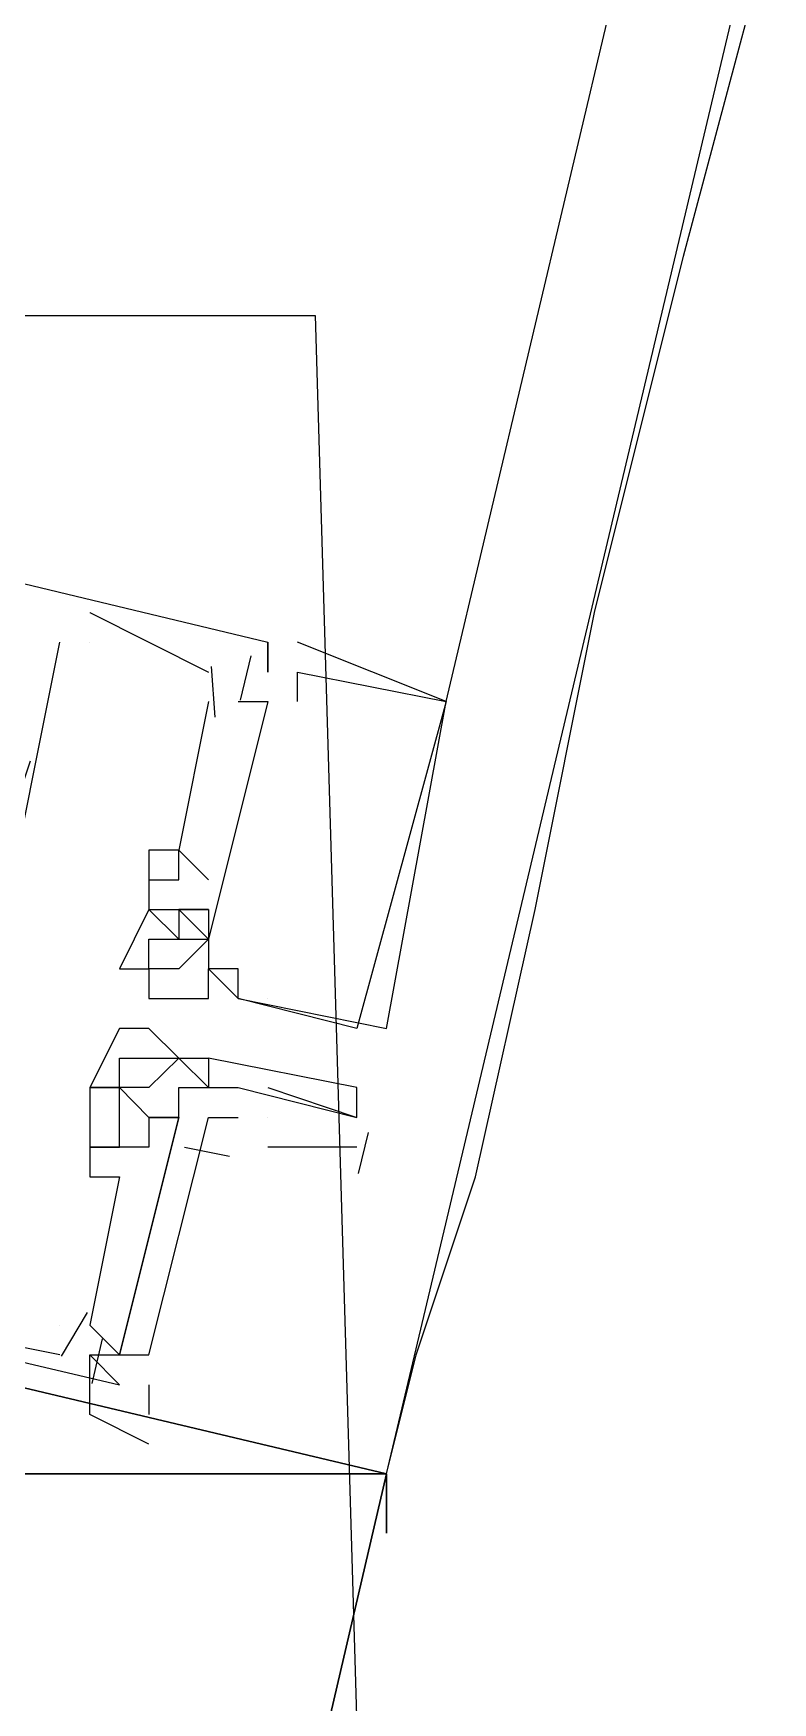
# Model space of a CAD drawing. Header units: feet. Extents: x -84 to 198, y -22 to 181.
# Drawn here: x 119.681 to 120.013, y 40.782 to 41.531 of the extents above; entities that cross this region are included whole.
import ezdxf

# ---------------------------------------------------------------- set-up
doc = ezdxf.new("R2010")
doc.units = ezdxf.units.FT
for name, color, linetype in [('A-AREA-UNIDAD', 30, 'CONTINUOUS'), ('A-LINEA', 7, 'CONTINUOUS'), ('A-MURO-CONCRETO', 8, 'CONTINUOUS')]:
    doc.layers.add(name, color=color, linetype=linetype)

msp = doc.modelspace()

# ---------------------------------------------------------------- linework, layer by layer
at = {"layer": 'A-AREA-UNIDAD'}
msp.add_lwpolyline([(73.792, 68.16), (85.6, 65.3689), (85.6, 64.32), (84.608, 60.16), (88.448, 59.2889), (88.48, 59.04), (98.72, 56.64), (98.752, 55.36), (96.16, 44.1956), (102.08, 42.8089), (103.008, 42.8089), (105.232, 42.2756), (105.712, 44.2844), (106, 44.32), (106.352, 45.4044), (106.32, 44.32), (118.96, 41.4044), (119.808, 41.4044), (119.84, 40.32), (119.392, 38.56), (124.512, 37.3156)], dxfattribs=at)
at = {"layer": 'A-LINEA'}
for p, q in [((119.84, 40.8844), (122.8667, 53.6444)), ((119.8667, 41.2311), (121.64, 48.7111)), ((119.8667, 41.2311), (121.64, 48.7111)), ((119.7067, 41.2711), (119.76, 41.2444)), ((119.7067, 41.2711), (119.7067, 41.2711)), ((119.7067, 41.2711), (119.76, 41.2444)), ((119.7067, 41.2711), (119.7067, 41.2711)), ((119.7067, 41.2711), (119.76, 41.2444)), ((119.7067, 41.2711), (119.7067, 41.2711)), ((119.7067, 41.2711), (119.76, 41.2444)), ((119.7067, 41.2711), (119.7067, 41.2711)), ((119.7067, 41.2711), (119.76, 41.2444)), ((119.7067, 41.2711), (119.7067, 41.2711)), ((119.7067, 41.2711), (119.76, 41.2444)), ((119.7067, 41.2711), (119.7067, 41.2711)), ((119.6933, 41.2578), (119.6933, 41.2578)), ((119.6933, 41.2578), (119.6933, 41.2578)), ((119.6933, 41.2578), (119.6933, 41.2578)), ((119.6933, 41.2578), (119.6933, 41.2578)), ((119.6933, 41.2578), (119.6933, 41.2578)), ((119.6933, 41.2578), (119.6933, 41.2578)), ((119.7067, 41.2578), (119.7067, 41.2578)), ((119.7067, 41.2578), (119.7067, 41.2578)), ((119.7067, 41.2578), (119.7067, 41.2578)), ((119.7067, 41.2578), (119.7067, 41.2578)), ((119.7067, 41.2578), (119.7067, 41.2578)), ((119.7067, 41.2578), (119.7067, 41.2578)), ((119.7867, 41.2578), (119.7867, 41.2578)), ((119.7867, 41.2578), (119.7867, 41.2578)), ((119.7867, 41.2578), (119.7867, 41.2444)), ((119.7867, 41.2578), (119.7867, 41.2578)), ((119.7867, 41.2578), (119.7867, 41.2578)), ((119.7867, 41.2578), (119.7867, 41.2578)), ((119.7867, 41.2578), (119.7867, 41.2444)), ((119.7867, 41.2578), (119.7867, 41.2578)), ((119.7867, 41.2578), (119.7867, 41.2578)), ((119.7867, 41.2578), (119.7867, 41.2578)), ((119.7867, 41.2578), (119.7867, 41.2444)), ((119.7867, 41.2578), (119.7867, 41.2578)), ((119.7867, 41.2578), (119.7867, 41.2578)), ((119.7867, 41.2578), (119.7867, 41.2578)), ((119.7867, 41.2578), (119.7867, 41.2444)), ((119.7867, 41.2578), (119.7867, 41.2578)), ((119.7867, 41.2578), (119.7867, 41.2578)), ((119.7867, 41.2578), (119.7867, 41.2578)), ((119.7867, 41.2578), (119.7867, 41.2444)), ((119.7867, 41.2578), (119.7867, 41.2578)), ((119.7867, 41.2578), (119.7867, 41.2578)), ((119.7867, 41.2578), (119.7867, 41.2578)), ((119.7867, 41.2578), (119.7867, 41.2444)), ((119.7867, 41.2578), (119.7867, 41.2578)), ((119.8, 41.2578), (119.8, 41.2578)), ((119.8, 41.2578), (119.8, 41.2578)), ((119.8, 41.2578), (119.8, 41.2578)), ((119.8, 41.2578), (119.8, 41.2578)), ((119.8, 41.2578), (119.8, 41.2578)), ((119.8, 41.2578), (119.8, 41.2578)), ((119.7613, 41.2469), (119.7629, 41.2242)), ((119.7613, 41.2469), (119.7629, 41.2242)), ((119.7613, 41.2469), (119.7629, 41.2242)), ((119.7613, 41.2469), (119.7629, 41.2242)), ((119.7613, 41.2469), (119.7629, 41.2242)), ((119.7613, 41.2469), (119.7629, 41.2242)), ((119.779, 41.2517), (119.7743, 41.2317)), ((119.779, 41.2517), (119.7743, 41.2317)), ((119.779, 41.2517), (119.7743, 41.2317)), ((119.779, 41.2517), (119.7743, 41.2317)), ((119.779, 41.2517), (119.7743, 41.2317)), ((119.779, 41.2517), (119.7743, 41.2317)), ((119.76, 41.2444), (119.76, 41.2444)), ((119.76, 41.2444), (119.76, 41.2444)), ((119.76, 41.2444), (119.76, 41.2444)), ((119.76, 41.2444), (119.76, 41.2444)), ((119.76, 41.2444), (119.76, 41.2444)), ((119.76, 41.2444), (119.76, 41.2444)), ((119.7867, 41.2444), (119.7867, 41.2444)), ((119.7867, 41.2444), (119.7867, 41.2444)), ((119.7867, 41.2444), (119.7867, 41.2444)), ((119.7867, 41.2444), (119.7867, 41.2444)), ((119.7867, 41.2444), (119.7867, 41.2444)), ((119.7867, 41.2444), (119.7867, 41.2444)), ((119.7867, 41.2444), (119.7867, 41.2444)), ((119.7867, 41.2444), (119.7867, 41.2444)), ((119.7867, 41.2444), (119.7867, 41.2444)), ((119.7867, 41.2444), (119.7867, 41.2444)), ((119.7867, 41.2444), (119.7867, 41.2444)), ((119.7867, 41.2444), (119.7867, 41.2444)), ((119.7867, 41.2444), (119.7867, 41.2444)), ((119.7867, 41.2444), (119.7867, 41.2444)), ((119.7867, 41.2444), (119.7867, 41.2444)), ((119.7867, 41.2444), (119.7867, 41.2444)), ((119.7867, 41.2444), (119.7867, 41.2444)), ((119.7867, 41.2444), (119.7867, 41.2444)), ((119.7867, 41.2444), (119.7867, 41.2444)), ((119.7867, 41.2444), (119.7867, 41.2444)), ((119.7867, 41.2444), (119.7867, 41.2444)), ((119.7867, 41.2444), (119.7867, 41.2444)), ((119.7867, 41.2444), (119.7867, 41.2444)), ((119.7867, 41.2444), (119.7867, 41.2444)), ((119.8, 41.2444), (119.8, 41.2444)), ((119.8, 41.2444), (119.8, 41.2444)), ((119.8, 41.2444), (119.8, 41.2444)), ((119.8, 41.2444), (119.8, 41.2444)), ((119.8, 41.2444), (119.8, 41.2444)), ((119.8, 41.2444), (119.8, 41.2444)), ((119.76, 41.2311), (119.76, 41.2311)), ((119.76, 41.2311), (119.76, 41.2311)), ((119.76, 41.2311), (119.76, 41.2311)), ((119.76, 41.2311), (119.76, 41.2311)), ((119.76, 41.2311), (119.76, 41.2311)), ((119.76, 41.2311), (119.76, 41.2311)), ((119.7733, 41.2311), (119.7733, 41.2311)), ((119.7733, 41.2311), (119.7733, 41.2311)), ((119.7733, 41.2311), (119.7733, 41.2311)), ((119.7733, 41.2311), (119.7733, 41.2311)), ((119.7733, 41.2311), (119.7733, 41.2311)), ((119.7733, 41.2311), (119.7733, 41.2311)), ((119.7867, 41.2311), (119.7867, 41.2311)), ((119.7867, 41.2311), (119.7867, 41.2311)), ((119.7867, 41.2311), (119.7867, 41.2311)), ((119.7867, 41.2311), (119.7867, 41.2311)), ((119.7867, 41.2311), (119.7867, 41.2311)), ((119.7867, 41.2311), (119.7867, 41.2311)), ((119.7867, 41.2311), (119.7867, 41.2311)), ((119.7867, 41.2311), (119.7867, 41.2311)), ((119.7867, 41.2311), (119.7867, 41.2311)), ((119.7867, 41.2311), (119.7867, 41.2311)), ((119.7867, 41.2311), (119.7867, 41.2311)), ((119.7867, 41.2311), (119.7867, 41.2311)), ((119.7867, 41.2311), (119.7867, 41.2311)), ((119.7867, 41.2311), (119.7867, 41.2311)), ((119.7867, 41.2311), (119.7867, 41.2311)), ((119.7867, 41.2311), (119.7867, 41.2311)), ((119.7867, 41.2311), (119.7867, 41.2311)), ((119.7867, 41.2311), (119.7867, 41.2311)), ((119.8, 41.2311), (119.8, 41.2311)), ((119.8, 41.2311), (119.8, 41.2311)), ((119.8, 41.2311), (119.8, 41.2311)), ((119.8, 41.2311), (119.8, 41.2311)), ((119.8, 41.2311), (119.8, 41.2311)), ((119.8, 41.2311), (119.8, 41.2311)), ((119.8667, 41.2311), (119.8667, 41.2311)), ((119.8667, 41.2311), (119.8667, 41.2311)), ((119.8667, 41.2311), (119.8667, 41.2311)), ((119.8667, 41.2311), (119.8667, 41.2311)), ((119.8667, 41.2311), (119.8667, 41.2311)), ((119.8667, 41.2311), (119.8667, 41.2311)), ((119.8667, 41.2311), (119.8667, 41.2311)), ((119.8667, 41.2311), (119.8667, 41.2311)), ((119.8667, 41.2311), (119.8667, 41.2311)), ((119.8667, 41.2311), (119.8667, 41.2311)), ((119.8667, 41.2311), (119.8667, 41.2311)), ((119.8667, 41.2311), (119.8667, 41.2311)), ((119.7333, 41.1644), (119.7333, 41.1644)), ((119.7333, 41.1644), (119.7333, 41.1644)), ((119.7333, 41.1644), (119.7333, 41.1644)), ((119.7333, 41.1644), (119.7333, 41.1644)), ((119.7333, 41.1644), (119.7333, 41.1644)), ((119.7333, 41.1644), (119.7333, 41.1644)), ((119.7467, 41.1644), (119.76, 41.1511)), ((119.7467, 41.1644), (119.7467, 41.1644)), ((119.7467, 41.1644), (119.7467, 41.1644)), ((119.7467, 41.1644), (119.76, 41.1511)), ((119.7467, 41.1644), (119.7467, 41.1644)), ((119.7467, 41.1644), (119.7467, 41.1644)), ((119.7467, 41.1644), (119.76, 41.1511)), ((119.7467, 41.1644), (119.7467, 41.1644)), ((119.7467, 41.1644), (119.7467, 41.1644)), ((119.7467, 41.1644), (119.76, 41.1511)), ((119.7467, 41.1644), (119.7467, 41.1644)), ((119.7467, 41.1644), (119.7467, 41.1644)), ((119.7467, 41.1644), (119.76, 41.1511)), ((119.7467, 41.1644), (119.7467, 41.1644)), ((119.7467, 41.1644), (119.7467, 41.1644)), ((119.7467, 41.1644), (119.76, 41.1511)), ((119.7467, 41.1644), (119.7467, 41.1644)), ((119.7467, 41.1644), (119.7467, 41.1644)), ((119.7333, 41.1511), (119.7333, 41.1511)), ((119.7333, 41.1511), (119.7333, 41.1511)), ((119.7333, 41.1511), (119.7333, 41.1511)), ((119.7333, 41.1511), (119.7333, 41.1511)), ((119.7333, 41.1511), (119.7333, 41.1511)), ((119.7333, 41.1511), (119.7333, 41.1511)), ((119.7467, 41.1511), (119.7467, 41.1511)), ((119.7467, 41.1511), (119.7467, 41.1511)), ((119.7467, 41.1511), (119.7467, 41.1511)), ((119.7467, 41.1511), (119.7467, 41.1511)), ((119.7467, 41.1511), (119.7467, 41.1511)), ((119.7467, 41.1511), (119.7467, 41.1511)), ((119.7467, 41.1511), (119.7467, 41.1511)), ((119.7467, 41.1511), (119.7467, 41.1511)), ((119.7467, 41.1511), (119.7467, 41.1511)), ((119.7467, 41.1511), (119.7467, 41.1511)), ((119.7467, 41.1511), (119.7467, 41.1511)), ((119.7467, 41.1511), (119.7467, 41.1511)), ((119.76, 41.1511), (119.76, 41.1511)), ((119.76, 41.1511), (119.76, 41.1511)), ((119.76, 41.1511), (119.76, 41.1511)), ((119.76, 41.1511), (119.76, 41.1511)), ((119.76, 41.1511), (119.76, 41.1511)), ((119.76, 41.1511), (119.76, 41.1511)), ((119.7333, 41.1378), (119.7333, 41.1378)), ((119.7333, 41.1378), (119.7333, 41.1378)), ((119.7333, 41.1378), (119.7333, 41.1378)), ((119.7333, 41.1378), (119.7333, 41.1378)), ((119.7333, 41.1378), (119.7333, 41.1378)), ((119.7333, 41.1378), (119.7333, 41.1378)), ((119.7333, 41.1378), (119.7333, 41.1378)), ((119.7333, 41.1378), (119.7333, 41.1378)), ((119.7333, 41.1378), (119.7333, 41.1378)), ((119.7333, 41.1378), (119.7333, 41.1378)), ((119.7333, 41.1378), (119.7333, 41.1378)), ((119.7333, 41.1378), (119.7333, 41.1378)), ((119.7333, 41.1378), (119.7333, 41.1378)), ((119.7333, 41.1378), (119.7333, 41.1378)), ((119.7333, 41.1378), (119.7333, 41.1378)), ((119.7333, 41.1378), (119.7333, 41.1378)), ((119.7333, 41.1378), (119.7333, 41.1378)), ((119.7333, 41.1378), (119.7333, 41.1378)), ((119.7333, 41.1378), (119.7333, 41.1378)), ((119.7333, 41.1378), (119.7333, 41.1378)), ((119.7333, 41.1378), (119.7333, 41.1378)), ((119.7333, 41.1378), (119.7333, 41.1378)), ((119.7333, 41.1378), (119.7333, 41.1378)), ((119.7333, 41.1378), (119.7333, 41.1378)), ((119.7467, 41.1378), (119.7467, 41.1378)), ((119.7467, 41.1378), (119.7467, 41.1378)), ((119.7467, 41.1378), (119.7467, 41.1378)), ((119.7467, 41.1378), (119.7467, 41.1378)), ((119.7467, 41.1378), (119.7467, 41.1378)), ((119.7467, 41.1378), (119.7467, 41.1378)), ((119.7467, 41.1378), (119.7467, 41.1378)), ((119.7467, 41.1378), (119.7467, 41.1378)), ((119.7467, 41.1378), (119.7467, 41.1378)), ((119.7467, 41.1378), (119.7467, 41.1378)), ((119.7467, 41.1378), (119.7467, 41.1378)), ((119.7467, 41.1378), (119.7467, 41.1378)), ((119.7467, 41.1378), (119.7467, 41.1378)), ((119.7467, 41.1378), (119.7467, 41.1378)), ((119.7467, 41.1378), (119.7467, 41.1378)), ((119.7467, 41.1378), (119.7467, 41.1378)), ((119.7467, 41.1378), (119.7467, 41.1378)), ((119.7467, 41.1378), (119.7467, 41.1378)), ((119.7467, 41.1378), (119.7467, 41.1378)), ((119.7467, 41.1378), (119.7467, 41.1378)), ((119.7467, 41.1378), (119.7467, 41.1378)), ((119.7467, 41.1378), (119.7467, 41.1378)), ((119.7467, 41.1378), (119.7467, 41.1378)), ((119.7467, 41.1378), (119.7467, 41.1378)), ((119.76, 41.1378), (119.76, 41.1378)), ((119.76, 41.1378), (119.76, 41.1378)), ((119.76, 41.1378), (119.76, 41.1378)), ((119.76, 41.1378), (119.76, 41.1378)), ((119.76, 41.1378), (119.76, 41.1378)), ((119.76, 41.1378), (119.76, 41.1378)), ((119.76, 41.1378), (119.76, 41.1378)), ((119.76, 41.1378), (119.76, 41.1378)), ((119.76, 41.1378), (119.76, 41.1378)), ((119.76, 41.1378), (119.76, 41.1378)), ((119.76, 41.1378), (119.76, 41.1378)), ((119.76, 41.1378), (119.76, 41.1378)), ((119.76, 41.1378), (119.76, 41.1378)), ((119.76, 41.1378), (119.76, 41.1378)), ((119.76, 41.1378), (119.76, 41.1378)), ((119.76, 41.1378), (119.76, 41.1378)), ((119.76, 41.1378), (119.76, 41.1378)), ((119.76, 41.1378), (119.76, 41.1378)), ((119.7333, 41.1244), (119.7333, 41.1244)), ((119.7333, 41.1244), (119.7333, 41.1244)), ((119.7333, 41.1244), (119.7333, 41.1244)), ((119.7333, 41.1244), (119.7333, 41.1244)), ((119.7333, 41.1244), (119.7333, 41.1244)), ((119.7333, 41.1244), (119.7333, 41.1244)), ((119.7467, 41.1244), (119.7467, 41.1244)), ((119.7467, 41.1244), (119.7467, 41.1244)), ((119.7467, 41.1244), (119.7467, 41.1244)), ((119.7467, 41.1244), (119.7467, 41.1244)), ((119.7467, 41.1244), (119.7467, 41.1244)), ((119.7467, 41.1244), (119.7467, 41.1244)), ((119.76, 41.1244), (119.76, 41.1244)), ((119.76, 41.1244), (119.76, 41.1244)), ((119.76, 41.1244), (119.76, 41.1244)), ((119.76, 41.1244), (119.76, 41.1244)), ((119.76, 41.1244), (119.76, 41.1244)), ((119.76, 41.1244), (119.76, 41.1244)), ((119.76, 41.1244), (119.76, 41.1244)), ((119.76, 41.1244), (119.76, 41.1244)), ((119.76, 41.1244), (119.76, 41.1244)), ((119.76, 41.1244), (119.76, 41.1244)), ((119.76, 41.1244), (119.76, 41.1244)), ((119.76, 41.1244), (119.76, 41.1244)), ((119.76, 41.1244), (119.76, 41.1244)), ((119.76, 41.1244), (119.76, 41.1244)), ((119.76, 41.1244), (119.76, 41.1244)), ((119.76, 41.1244), (119.76, 41.1244)), ((119.76, 41.1244), (119.76, 41.1244)), ((119.76, 41.1244), (119.76, 41.1244)), ((119.72, 41.1111), (119.72, 41.1111)), ((119.72, 41.1111), (119.72, 41.1111)), ((119.72, 41.1111), (119.72, 41.1111)), ((119.72, 41.1111), (119.72, 41.1111)), ((119.72, 41.1111), (119.72, 41.1111)), ((119.72, 41.1111), (119.72, 41.1111)), ((119.7333, 41.1111), (119.7333, 41.1111)), ((119.7333, 41.1111), (119.7333, 41.1111)), ((119.7333, 41.1111), (119.7333, 41.1111)), ((119.7333, 41.1111), (119.7333, 41.1111)), ((119.7333, 41.1111), (119.7333, 41.1111)), ((119.7333, 41.1111), (119.7333, 41.1111)), ((119.7333, 41.1111), (119.7333, 41.1111)), ((119.7333, 41.1111), (119.7333, 41.1111)), ((119.7333, 41.1111), (119.7333, 41.1111)), ((119.7333, 41.1111), (119.7333, 41.1111)), ((119.7333, 41.1111), (119.7333, 41.1111)), ((119.7333, 41.1111), (119.7333, 41.1111)), ((119.7467, 41.1111), (119.7467, 41.1111)), ((119.7467, 41.1111), (119.7467, 41.1111)), ((119.7467, 41.1111), (119.7467, 41.1111)), ((119.7467, 41.1111), (119.7467, 41.1111)), ((119.7467, 41.1111), (119.7467, 41.1111)), ((119.7467, 41.1111), (119.7467, 41.1111)), ((119.76, 41.1111), (119.76, 41.1111)), ((119.76, 41.1111), (119.76, 41.1111)), ((119.76, 41.1111), (119.76, 41.1111)), ((119.76, 41.1111), (119.76, 41.1111)), ((119.76, 41.1111), (119.76, 41.1111)), ((119.76, 41.1111), (119.76, 41.1111)), ((119.76, 41.1111), (119.76, 41.1111)), ((119.76, 41.1111), (119.76, 41.1111)), ((119.76, 41.1111), (119.76, 41.1111)), ((119.76, 41.1111), (119.76, 41.1111)), ((119.76, 41.1111), (119.76, 41.1111)), ((119.76, 41.1111), (119.76, 41.1111)), ((119.7733, 41.1111), (119.7733, 41.1111)), ((119.7733, 41.1111), (119.7733, 41.1111)), ((119.7733, 41.1111), (119.7733, 41.1111)), ((119.7733, 41.1111), (119.7733, 41.1111)), ((119.7733, 41.1111), (119.7733, 41.1111)), ((119.7733, 41.1111), (119.7733, 41.1111)), ((119.7333, 41.0978), (119.7333, 41.0978)), ((119.7333, 41.0978), (119.7333, 41.0978)), ((119.7333, 41.0978), (119.7333, 41.0978)), ((119.7333, 41.0978), (119.7333, 41.0978)), ((119.7333, 41.0978), (119.7333, 41.0978)), ((119.7333, 41.0978), (119.7333, 41.0978)), ((119.76, 41.0978), (119.76, 41.0978)), ((119.76, 41.0978), (119.76, 41.0978)), ((119.76, 41.0978), (119.76, 41.0978)), ((119.76, 41.0978), (119.76, 41.0978)), ((119.76, 41.0978), (119.76, 41.0978)), ((119.76, 41.0978), (119.76, 41.0978)), ((119.7733, 41.0978), (119.7733, 41.0978)), ((119.7733, 41.0978), (119.7733, 41.0978)), ((119.7733, 41.0978), (119.7733, 41.0978)), ((119.7733, 41.0978), (119.7733, 41.0978)), ((119.7733, 41.0978), (119.7733, 41.0978)), ((119.7733, 41.0978), (119.7733, 41.0978)), ((119.7733, 41.0978), (119.7733, 41.0978)), ((119.7733, 41.0978), (119.7733, 41.0978)), ((119.7733, 41.0978), (119.7733, 41.0978)), ((119.7733, 41.0978), (119.7733, 41.0978)), ((119.7733, 41.0978), (119.7733, 41.0978)), ((119.7733, 41.0978), (119.7733, 41.0978)), ((119.7867, 41.0978), (119.7867, 41.0978)), ((119.7867, 41.0978), (119.7867, 41.0978)), ((119.7867, 41.0978), (119.7867, 41.0978)), ((119.7867, 41.0978), (119.7867, 41.0978)), ((119.7867, 41.0978), (119.7867, 41.0978)), ((119.7867, 41.0978), (119.7867, 41.0978)), ((119.72, 41.0844), (119.72, 41.0844)), ((119.72, 41.0844), (119.72, 41.0844)), ((119.7333, 41.0844), (119.7333, 41.0844)), ((119.7333, 41.0844), (119.7333, 41.0844)), ((119.8267, 41.0844), (119.8267, 41.0844)), ((119.8267, 41.0844), (119.8267, 41.0844)), ((119.8267, 41.0844), (119.8267, 41.0844)), ((119.8267, 41.0844), (119.8267, 41.0844)), ((119.8267, 41.0844), (119.8267, 41.0844)), ((119.8267, 41.0844), (119.8267, 41.0844)), ((119.84, 41.0844), (119.84, 41.0844)), ((119.84, 41.0844), (119.84, 41.0844)), ((119.84, 41.0844), (119.84, 41.0844)), ((119.84, 41.0844), (119.84, 41.0844)), ((119.84, 41.0844), (119.84, 41.0844)), ((119.84, 41.0844), (119.84, 41.0844)), ((119.72, 41.0711), (119.72, 41.0711)), ((119.72, 41.0711), (119.72, 41.0711)), ((119.7467, 41.0711), (119.7467, 41.0711)), ((119.7467, 41.0711), (119.7467, 41.0711)), ((119.7467, 41.0711), (119.7467, 41.0711)), ((119.7467, 41.0711), (119.7467, 41.0711)), ((119.7467, 41.0711), (119.7467, 41.0711)), ((119.7467, 41.0711), (119.7467, 41.0711)), ((119.76, 41.0711), (119.76, 41.0711)), ((119.76, 41.0711), (119.76, 41.0711)), ((119.76, 41.0711), (119.76, 41.0711)), ((119.76, 41.0711), (119.76, 41.0711)), ((119.7067, 41.0578), (119.7067, 41.0578)), ((119.7067, 41.0578), (119.7067, 41.0578)), ((119.7067, 41.0578), (119.7067, 41.0578)), ((119.7067, 41.0578), (119.7067, 41.0578)), ((119.7067, 41.0578), (119.7067, 41.0578)), ((119.7067, 41.0578), (119.7067, 41.0578)), ((119.7067, 41.0578), (119.7067, 41.0578)), ((119.7067, 41.0578), (119.7067, 41.0578)), ((119.72, 41.0578), (119.72, 41.0578)), ((119.72, 41.0578), (119.72, 41.0578)), ((119.72, 41.0578), (119.72, 41.0578)), ((119.72, 41.0578), (119.72, 41.0578)), ((119.72, 41.0578), (119.72, 41.0578)), ((119.72, 41.0578), (119.72, 41.0578)), ((119.72, 41.0578), (119.72, 41.0578)), ((119.72, 41.0578), (119.72, 41.0578)), ((119.72, 41.0578), (119.72, 41.0578)), ((119.72, 41.0578), (119.72, 41.0578)), ((119.7333, 41.0578), (119.7333, 41.0578)), ((119.7333, 41.0578), (119.7333, 41.0578)), ((119.7333, 41.0578), (119.7333, 41.0578)), ((119.7333, 41.0578), (119.7333, 41.0578)), ((119.7467, 41.0578), (119.7467, 41.0578)), ((119.7467, 41.0578), (119.7467, 41.0578)), ((119.7467, 41.0578), (119.7467, 41.0578)), ((119.7467, 41.0578), (119.7467, 41.0578)), ((119.76, 41.0578), (119.76, 41.0578)), ((119.76, 41.0578), (119.76, 41.0578)), ((119.7733, 41.0578), (119.7733, 41.0578)), ((119.7733, 41.0578), (119.7733, 41.0578)), ((119.7867, 41.0578), (119.8267, 41.0444)), ((119.7867, 41.0578), (119.8267, 41.0444)), ((119.8267, 41.0578), (119.8267, 41.0578)), ((119.8267, 41.0578), (119.8267, 41.0578)), ((119.72, 41.0444), (119.72, 41.0444)), ((119.72, 41.0444), (119.72, 41.0444)), ((119.72, 41.0444), (119.72, 41.0444)), ((119.72, 41.0444), (119.72, 41.0444)), ((119.72, 41.0444), (119.72, 41.0444)), ((119.72, 41.0444), (119.72, 41.0444)), ((119.7333, 41.0444), (119.7333, 41.0444)), ((119.7333, 41.0444), (119.7333, 41.0444)), ((119.7333, 41.0444), (119.7333, 41.0444)), ((119.7333, 41.0444), (119.7333, 41.0444)), ((119.7333, 41.0444), (119.7333, 41.0444)), ((119.7333, 41.0444), (119.7333, 41.0444)), ((119.7333, 41.0444), (119.7333, 41.0444)), ((119.7333, 41.0444), (119.7333, 41.0444)), ((119.7467, 41.0444), (119.7467, 41.0444)), ((119.7467, 41.0444), (119.7467, 41.0444)), ((119.7467, 41.0444), (119.7467, 41.0444)), ((119.7467, 41.0444), (119.7467, 41.0444)), ((119.7467, 41.0444), (119.7467, 41.0444)), ((119.7467, 41.0444), (119.7467, 41.0444)), ((119.7467, 41.0444), (119.7467, 41.0444)), ((119.7467, 41.0444), (119.7467, 41.0444)), ((119.7867, 41.0444), (119.7867, 41.0444)), ((119.7867, 41.0444), (119.7867, 41.0444)), ((119.8267, 41.0444), (119.8267, 41.0444)), ((119.8267, 41.0444), (119.8267, 41.0444)), ((119.8317, 41.0377), (119.8273, 41.0193)), ((119.8317, 41.0377), (119.8273, 41.0193)), ((119.7067, 41.0311), (119.7067, 41.0311)), ((119.7067, 41.0311), (119.7067, 41.0311)), ((119.7067, 41.0311), (119.7067, 41.0311)), ((119.7067, 41.0311), (119.7067, 41.0311)), ((119.7067, 41.0311), (119.7067, 41.0311)), ((119.7067, 41.0311), (119.7067, 41.0311)), ((119.7067, 41.0311), (119.7067, 41.0311)), ((119.7067, 41.0311), (119.7067, 41.0311)), ((119.7067, 41.0311), (119.7067, 41.0311)), ((119.7067, 41.0311), (119.7067, 41.0311)), ((119.7067, 41.0311), (119.7067, 41.0311)), ((119.7067, 41.0311), (119.7067, 41.0311)), ((119.72, 41.0311), (119.72, 41.0311)), ((119.72, 41.0311), (119.72, 41.0311)), ((119.72, 41.0311), (119.72, 41.0311)), ((119.72, 41.0311), (119.72, 41.0311)), ((119.72, 41.0311), (119.72, 41.0311)), ((119.72, 41.0311), (119.72, 41.0311)), ((119.72, 41.0311), (119.72, 41.0311)), ((119.72, 41.0311), (119.72, 41.0311)), ((119.72, 41.0311), (119.72, 41.0311)), ((119.72, 41.0311), (119.72, 41.0311)), ((119.72, 41.0311), (119.72, 41.0311)), ((119.72, 41.0311), (119.72, 41.0311)), ((119.72, 41.0311), (119.72, 41.0311)), ((119.72, 41.0311), (119.72, 41.0311)), ((119.72, 41.0311), (119.72, 41.0311)), ((119.72, 41.0311), (119.72, 41.0311)), ((119.72, 41.0311), (119.72, 41.0311)), ((119.72, 41.0311), (119.72, 41.0311)), ((119.7333, 41.0311), (119.7333, 41.0311)), ((119.7333, 41.0311), (119.7333, 41.0311)), ((119.7333, 41.0311), (119.7333, 41.0311)), ((119.7333, 41.0311), (119.7333, 41.0311)), ((119.7333, 41.0311), (119.7333, 41.0311)), ((119.7333, 41.0311), (119.7333, 41.0311)), ((119.7695, 41.0269), (119.7492, 41.0309)), ((119.7695, 41.0269), (119.7492, 41.0309)), ((119.7695, 41.0269), (119.7492, 41.0309)), ((119.7695, 41.0269), (119.7492, 41.0309)), ((119.7695, 41.0269), (119.7492, 41.0309)), ((119.7695, 41.0269), (119.7492, 41.0309)), ((119.8267, 41.0311), (119.7867, 41.0311)), ((119.8267, 41.0311), (119.7867, 41.0311)), ((119.7067, 41.0178), (119.7067, 41.0178)), ((119.7067, 41.0178), (119.7067, 41.0178)), ((119.7067, 41.0178), (119.7067, 41.0178)), ((119.7067, 41.0178), (119.7067, 41.0178)), ((119.7067, 41.0178), (119.7067, 41.0178)), ((119.7067, 41.0178), (119.7067, 41.0178)), ((119.72, 41.0178), (119.72, 41.0178)), ((119.72, 41.0178), (119.72, 41.0178)), ((119.72, 41.0178), (119.72, 41.0178)), ((119.72, 41.0178), (119.72, 41.0178)), ((119.72, 41.0178), (119.72, 41.0178)), ((119.72, 41.0178), (119.72, 41.0178)), ((119.7055, 40.9568), (119.6939, 40.9373)), ((119.7055, 40.9568), (119.6939, 40.9373)), ((119.7055, 40.9568), (119.6939, 40.9373)), ((119.7055, 40.9568), (119.6939, 40.9373)), ((119.7055, 40.9568), (119.6939, 40.9373)), ((119.7055, 40.9568), (119.6939, 40.9373)), ((119.6933, 40.9511), (119.6933, 40.9511)), ((119.6933, 40.9511), (119.6933, 40.9511)), ((119.6933, 40.9511), (119.6933, 40.9511)), ((119.6933, 40.9511), (119.6933, 40.9511)), ((119.6933, 40.9511), (119.6933, 40.9511)), ((119.6933, 40.9511), (119.6933, 40.9511)), ((119.7067, 40.9511), (119.7067, 40.9511)), ((119.7067, 40.9511), (119.7067, 40.9511)), ((119.7067, 40.9511), (119.7067, 40.9511)), ((119.7067, 40.9511), (119.7067, 40.9511)), ((119.7067, 40.9511), (119.7067, 40.9511)), ((119.7067, 40.9511), (119.7067, 40.9511)), ((119.7067, 40.9511), (119.7067, 40.9511)), ((119.7067, 40.9511), (119.7067, 40.9511)), ((119.7067, 40.9511), (119.7067, 40.9511)), ((119.7067, 40.9511), (119.7067, 40.9511)), ((119.7067, 40.9511), (119.7067, 40.9511)), ((119.7067, 40.9511), (119.7067, 40.9511)), ((119.7123, 40.9451), (119.7076, 40.925)), ((119.7123, 40.9451), (119.7076, 40.925)), ((119.7123, 40.9451), (119.7076, 40.925)), ((119.7123, 40.9451), (119.7076, 40.925)), ((119.7123, 40.9451), (119.7076, 40.925)), ((119.7123, 40.9451), (119.7076, 40.925)), ((119.6933, 40.9378), (119.6933, 40.9378)), ((119.6933, 40.9378), (119.6933, 40.9378)), ((119.6933, 40.9378), (119.6933, 40.9378)), ((119.6933, 40.9378), (119.6933, 40.9378)), ((119.6933, 40.9378), (119.6933, 40.9378)), ((119.6933, 40.9378), (119.6933, 40.9378)), ((119.72, 40.9244), (119.7067, 40.9378)), ((119.7067, 40.9378), (119.7067, 40.9378)), ((119.7067, 40.9378), (119.7067, 40.9378)), ((119.7067, 40.9378), (119.7067, 40.9378)), ((119.7067, 40.9378), (119.7067, 40.9378)), ((119.7067, 40.9378), (119.7067, 40.9378)), ((119.7067, 40.9378), (119.7067, 40.9378)), ((119.72, 40.9244), (119.7067, 40.9378)), ((119.7067, 40.9378), (119.7067, 40.9378)), ((119.7067, 40.9378), (119.7067, 40.9378)), ((119.7067, 40.9378), (119.7067, 40.9378)), ((119.7067, 40.9378), (119.7067, 40.9378)), ((119.7067, 40.9378), (119.7067, 40.9378)), ((119.7067, 40.9378), (119.7067, 40.9378)), ((119.72, 40.9378), (119.72, 40.9378)), ((119.72, 40.9378), (119.72, 40.9378)), ((119.72, 40.9378), (119.72, 40.9378)), ((119.72, 40.9378), (119.72, 40.9378)), ((119.72, 40.9378), (119.72, 40.9378)), ((119.72, 40.9378), (119.72, 40.9378)), ((119.7067, 40.9244), (119.7067, 40.9244)), ((119.7067, 40.9244), (119.7067, 40.9244)), ((119.7067, 40.9244), (119.7067, 40.9244)), ((119.7067, 40.9244), (119.7067, 40.9244)), ((119.7067, 40.9244), (119.7067, 40.9244)), ((119.7067, 40.9244), (119.7067, 40.9244)), ((119.7067, 40.9244), (119.7067, 40.9244)), ((119.7067, 40.9244), (119.7067, 40.9244)), ((119.7067, 40.9244), (119.7067, 40.9244)), ((119.7067, 40.9244), (119.7067, 40.9244)), ((119.7067, 40.9244), (119.7067, 40.9244)), ((119.7067, 40.9244), (119.7067, 40.9244)), ((119.72, 40.9244), (119.72, 40.9244)), ((119.72, 40.9244), (119.72, 40.9244)), ((119.72, 40.9244), (119.72, 40.9244)), ((119.72, 40.9244), (119.72, 40.9244)), ((119.72, 40.9244), (119.72, 40.9244)), ((119.72, 40.9244), (119.72, 40.9244)), ((119.7333, 40.9244), (119.7333, 40.9111)), ((119.7333, 40.9244), (119.7333, 40.9111))]:
    msp.add_line(p, q, dxfattribs=at)
for points in [[(115, 42.0311), (119.84, 40.8844), (119.16, 37.9644), (114.3067, 39.1111), (115, 42.0311)], [(114.3067, 39.1111), (119.16, 37.9644), (119.84, 40.8844), (115, 42.0311), (114.3067, 39.1111)], [(119.84, 40.8844), (119.84, 40.8578), (119.84, 40.8844), (119.8533, 40.9378), (119.88, 41.0178), (119.9067, 41.1378), (119.9333, 41.2711), (119.9733, 41.4311), (120.0267, 41.6311)], [(119.1067, 41.2578), (119.0933, 41.2578), (119.08, 41.2578), (119.12, 41.4178), (119.7867, 41.2578), (119.7867, 41.2444), (119.7867, 41.2578)], [(119.1067, 41.2578), (119.0933, 41.2578), (119.08, 41.2578), (119.12, 41.4178), (119.7867, 41.2578), (119.7867, 41.2444), (119.7867, 41.2578)], [(119.1067, 41.2578), (119.0933, 41.2578), (119.08, 41.2578), (119.12, 41.4178), (119.7867, 41.2578), (119.7867, 41.2444), (119.7867, 41.2578)], [(119.1067, 41.2578), (119.0933, 41.2578), (119.08, 41.2578), (119.12, 41.4178), (119.7867, 41.2578), (119.7867, 41.2444), (119.7867, 41.2578)], [(119.1067, 41.2578), (119.0933, 41.2578), (119.08, 41.2578), (119.12, 41.4178), (119.7867, 41.2578), (119.7867, 41.2444), (119.7867, 41.2578)], [(119.1067, 41.2578), (119.0933, 41.2578), (119.08, 41.2578), (119.12, 41.4178), (119.7867, 41.2578), (119.7867, 41.2444), (119.7867, 41.2578)], [(119.1067, 41.3111), (119.0933, 41.2311), (119.0667, 41.2311), (119.04, 41.0844), (119.72, 40.9244)], [(119.1067, 41.3111), (119.0933, 41.2311), (119.0667, 41.2311), (119.04, 41.0844), (119.72, 40.9244)], [(119.1067, 41.3111), (119.0933, 41.2311), (119.0667, 41.2311), (119.04, 41.0844), (119.72, 40.9244)], [(119.1067, 41.3111), (119.0933, 41.2311), (119.0667, 41.2311), (119.04, 41.0844), (119.72, 40.9244)], [(119.1067, 41.3111), (119.0933, 41.2311), (119.0667, 41.2311), (119.04, 41.0844), (119.72, 40.9244)], [(119.1067, 41.3111), (119.0933, 41.2311), (119.0667, 41.2311), (119.04, 41.0844), (119.72, 40.9244)], [(119.68, 41.2044), (119.6533, 41.1244), (119.6667, 41.1244), (119.6933, 41.2578)], [(119.68, 41.2044), (119.6533, 41.1244), (119.6667, 41.1244), (119.6933, 41.2578)], [(119.68, 41.2044), (119.6533, 41.1244), (119.6667, 41.1244), (119.6933, 41.2578)], [(119.68, 41.2044), (119.6533, 41.1244), (119.6667, 41.1244), (119.6933, 41.2578)], [(119.68, 41.2044), (119.6533, 41.1244), (119.6667, 41.1244), (119.6933, 41.2578)], [(119.68, 41.2044), (119.6533, 41.1244), (119.6667, 41.1244), (119.6933, 41.2578)], [(119.7467, 41.1378), (119.7467, 41.1378), (119.7467, 41.1244), (119.7333, 41.1378), (119.7333, 41.1378), (119.7333, 41.1378), (119.7333, 41.1378), (119.72, 41.1111), (119.7333, 41.1111), (119.7333, 41.0978), (119.76, 41.0978), (119.76, 41.1111), (119.7733, 41.0978), (119.84, 41.0844), (119.8667, 41.2311), (119.8667, 41.2311), (119.8, 41.2578)], [(119.7467, 41.1378), (119.7467, 41.1378), (119.7467, 41.1244), (119.7333, 41.1378), (119.7333, 41.1378), (119.7333, 41.1378), (119.7333, 41.1378), (119.72, 41.1111), (119.7333, 41.1111), (119.7333, 41.0978), (119.76, 41.0978), (119.76, 41.1111), (119.7733, 41.0978), (119.84, 41.0844), (119.8667, 41.2311), (119.8667, 41.2311), (119.8, 41.2578)], [(119.7467, 41.1378), (119.7467, 41.1378), (119.7467, 41.1244), (119.7333, 41.1378), (119.7333, 41.1378), (119.7333, 41.1378), (119.7333, 41.1378), (119.72, 41.1111), (119.7333, 41.1111), (119.7333, 41.0978), (119.76, 41.0978), (119.76, 41.1111), (119.7733, 41.0978), (119.84, 41.0844), (119.8667, 41.2311), (119.8667, 41.2311), (119.8, 41.2578)], [(119.7467, 41.1378), (119.7467, 41.1378), (119.7467, 41.1244), (119.7333, 41.1378), (119.7333, 41.1378), (119.7333, 41.1378), (119.7333, 41.1378), (119.72, 41.1111), (119.7333, 41.1111), (119.7333, 41.0978), (119.76, 41.0978), (119.76, 41.1111), (119.7733, 41.0978), (119.84, 41.0844), (119.8667, 41.2311), (119.8667, 41.2311), (119.8, 41.2578)], [(119.7467, 41.1378), (119.7467, 41.1378), (119.7467, 41.1244), (119.7333, 41.1378), (119.7333, 41.1378), (119.7333, 41.1378), (119.7333, 41.1378), (119.72, 41.1111), (119.7333, 41.1111), (119.7333, 41.0978), (119.76, 41.0978), (119.76, 41.1111), (119.7733, 41.0978), (119.84, 41.0844), (119.8667, 41.2311), (119.8667, 41.2311), (119.8, 41.2578)], [(119.7467, 41.1378), (119.7467, 41.1378), (119.7467, 41.1244), (119.7333, 41.1378), (119.7333, 41.1378), (119.7333, 41.1378), (119.7333, 41.1378), (119.72, 41.1111), (119.7333, 41.1111), (119.7333, 41.0978), (119.76, 41.0978), (119.76, 41.1111), (119.7733, 41.0978), (119.84, 41.0844), (119.8667, 41.2311), (119.8667, 41.2311), (119.8, 41.2578)], [(119.8, 41.2311), (119.8, 41.2444), (119.8667, 41.2311), (119.8667, 41.2311), (119.8267, 41.0844), (119.8267, 41.0844), (119.7733, 41.0978)], [(119.8, 41.2311), (119.8, 41.2444), (119.8667, 41.2311), (119.8667, 41.2311), (119.8267, 41.0844), (119.8267, 41.0844), (119.7733, 41.0978)], [(119.8, 41.2311), (119.8, 41.2444), (119.8667, 41.2311), (119.8667, 41.2311), (119.8267, 41.0844), (119.8267, 41.0844), (119.7733, 41.0978)], [(119.8, 41.2311), (119.8, 41.2444), (119.8667, 41.2311), (119.8667, 41.2311), (119.8267, 41.0844), (119.8267, 41.0844), (119.7733, 41.0978)], [(119.8, 41.2311), (119.8, 41.2444), (119.8667, 41.2311), (119.8667, 41.2311), (119.8267, 41.0844), (119.8267, 41.0844), (119.7733, 41.0978)], [(119.8, 41.2311), (119.8, 41.2444), (119.8667, 41.2311), (119.8667, 41.2311), (119.8267, 41.0844), (119.8267, 41.0844), (119.7733, 41.0978)], [(119.76, 41.2311), (119.7467, 41.1644), (119.7333, 41.1644), (119.7333, 41.1378), (119.7467, 41.1378)], [(119.76, 41.2311), (119.7467, 41.1644), (119.7333, 41.1644), (119.7333, 41.1378), (119.7467, 41.1378)], [(119.76, 41.2311), (119.7467, 41.1644), (119.7333, 41.1644), (119.7333, 41.1378), (119.7467, 41.1378)], [(119.76, 41.2311), (119.7467, 41.1644), (119.7333, 41.1644), (119.7333, 41.1378), (119.7467, 41.1378)], [(119.76, 41.2311), (119.7467, 41.1644), (119.7333, 41.1644), (119.7333, 41.1378), (119.7467, 41.1378)], [(119.76, 41.2311), (119.7467, 41.1644), (119.7333, 41.1644), (119.7333, 41.1378), (119.7467, 41.1378)], [(119.7733, 41.2311), (119.7867, 41.2311), (119.76, 41.1244), (119.7467, 41.1378), (119.76, 41.1378), (119.7467, 41.1378)], [(119.7733, 41.2311), (119.7867, 41.2311), (119.76, 41.1244), (119.7467, 41.1378), (119.76, 41.1378), (119.7467, 41.1378)], [(119.7733, 41.2311), (119.7867, 41.2311), (119.76, 41.1244), (119.7467, 41.1378), (119.76, 41.1378), (119.7467, 41.1378)], [(119.7733, 41.2311), (119.7867, 41.2311), (119.76, 41.1244), (119.7467, 41.1378), (119.76, 41.1378), (119.7467, 41.1378)], [(119.7733, 41.2311), (119.7867, 41.2311), (119.76, 41.1244), (119.7467, 41.1378), (119.76, 41.1378), (119.7467, 41.1378)], [(119.7733, 41.2311), (119.7867, 41.2311), (119.76, 41.1244), (119.7467, 41.1378), (119.76, 41.1378), (119.7467, 41.1378)], [(119.7333, 41.1511), (119.7467, 41.1511), (119.7467, 41.1644)], [(119.7333, 41.1511), (119.7467, 41.1511), (119.7467, 41.1644)], [(119.7333, 41.1511), (119.7467, 41.1511), (119.7467, 41.1644)], [(119.7333, 41.1511), (119.7467, 41.1511), (119.7467, 41.1644)], [(119.7333, 41.1511), (119.7467, 41.1511), (119.7467, 41.1644)], [(119.7333, 41.1511), (119.7467, 41.1511), (119.7467, 41.1644)], [(119.76, 41.1378), (119.76, 41.1244), (119.76, 41.1111), (119.76, 41.1111)], [(119.76, 41.1378), (119.76, 41.1244), (119.76, 41.1111), (119.76, 41.1111)], [(119.76, 41.1378), (119.76, 41.1244), (119.76, 41.1111), (119.76, 41.1111)], [(119.76, 41.1378), (119.76, 41.1244), (119.76, 41.1111), (119.76, 41.1111)], [(119.76, 41.1378), (119.76, 41.1244), (119.76, 41.1111), (119.76, 41.1111)], [(119.76, 41.1378), (119.76, 41.1244), (119.76, 41.1111), (119.76, 41.1111)], [(119.76, 41.1244), (119.7467, 41.1111), (119.7333, 41.1111), (119.7333, 41.1244), (119.76, 41.1244)], [(119.76, 41.1244), (119.7467, 41.1111), (119.7333, 41.1111), (119.7333, 41.1244), (119.76, 41.1244)], [(119.76, 41.1244), (119.7467, 41.1111), (119.7333, 41.1111), (119.7333, 41.1244), (119.76, 41.1244)], [(119.76, 41.1244), (119.7467, 41.1111), (119.7333, 41.1111), (119.7333, 41.1244), (119.76, 41.1244)], [(119.76, 41.1244), (119.7467, 41.1111), (119.7333, 41.1111), (119.7333, 41.1244), (119.76, 41.1244)], [(119.76, 41.1244), (119.7467, 41.1111), (119.7333, 41.1111), (119.7333, 41.1244), (119.76, 41.1244)], [(119.7733, 41.0978), (119.7733, 41.1111), (119.7733, 41.1111), (119.76, 41.1111)], [(119.7733, 41.0978), (119.7733, 41.1111), (119.7733, 41.1111), (119.76, 41.1111)], [(119.7733, 41.0978), (119.7733, 41.1111), (119.7733, 41.1111), (119.76, 41.1111)], [(119.7733, 41.0978), (119.7733, 41.1111), (119.7733, 41.1111), (119.76, 41.1111)], [(119.7733, 41.0978), (119.7733, 41.1111), (119.7733, 41.1111), (119.76, 41.1111)], [(119.7733, 41.0978), (119.7733, 41.1111), (119.7733, 41.1111), (119.76, 41.1111)], [(119.6933, 40.9378), (119.6267, 40.9511), (119.6533, 41.0978)], [(119.6933, 40.9378), (119.6267, 40.9511), (119.6533, 41.0978)], [(119.6933, 40.9378), (119.6267, 40.9511), (119.6533, 41.0978)], [(119.6933, 40.9378), (119.6267, 40.9511), (119.6533, 41.0978)], [(119.6933, 40.9378), (119.6267, 40.9511), (119.6533, 41.0978)], [(119.6933, 40.9378), (119.6267, 40.9511), (119.6533, 41.0978)], [(119.7467, 41.0711), (119.7333, 41.0844), (119.72, 41.0844), (119.7067, 41.0578), (119.72, 41.0578), (119.72, 41.0578), (119.72, 41.0578), (119.72, 41.0578), (119.7333, 41.0444), (119.7333, 41.0444), (119.7467, 41.0444), (119.7467, 41.0578), (119.7467, 41.0578)], [(119.7467, 41.0711), (119.7333, 41.0844), (119.72, 41.0844), (119.7067, 41.0578), (119.72, 41.0578), (119.72, 41.0578), (119.72, 41.0578), (119.72, 41.0578), (119.7333, 41.0444), (119.7333, 41.0444), (119.7467, 41.0444), (119.7467, 41.0578), (119.7467, 41.0578)], [(119.7333, 41.0578), (119.72, 41.0578), (119.72, 41.0711), (119.7467, 41.0711), (119.7333, 41.0578)], [(119.7333, 41.0578), (119.72, 41.0578), (119.72, 41.0711), (119.7467, 41.0711), (119.7333, 41.0578)], [(119.7467, 41.0578), (119.7733, 41.0578), (119.7733, 41.0578), (119.7733, 41.0578), (119.7733, 41.0578), (119.8267, 41.0444), (119.8267, 41.0444), (119.8267, 41.0578), (119.76, 41.0711), (119.76, 41.0578), (119.7467, 41.0711), (119.76, 41.0711)], [(119.7467, 41.0578), (119.7733, 41.0578), (119.7733, 41.0578), (119.7733, 41.0578), (119.7733, 41.0578), (119.8267, 41.0444), (119.8267, 41.0444), (119.8267, 41.0578), (119.76, 41.0711), (119.76, 41.0578), (119.7467, 41.0711), (119.76, 41.0711)], [(119.7067, 40.9511), (119.72, 40.9378), (119.7467, 41.0444), (119.7333, 41.0444), (119.7333, 41.0311), (119.72, 41.0311), (119.7067, 41.0311), (119.72, 41.0311), (119.7067, 41.0311), (119.72, 41.0311), (119.72, 41.0444), (119.72, 41.0578), (119.7067, 41.0578), (119.7067, 41.0178)], [(119.7067, 40.9511), (119.72, 40.9378), (119.7467, 41.0444), (119.7333, 41.0444), (119.7333, 41.0311), (119.72, 41.0311), (119.7067, 41.0311), (119.72, 41.0311), (119.7067, 41.0311), (119.72, 41.0311), (119.72, 41.0444), (119.72, 41.0578), (119.7067, 41.0578), (119.7067, 41.0178)], [(119.7067, 40.9511), (119.72, 40.9378), (119.7467, 41.0444), (119.7333, 41.0444), (119.7333, 41.0311), (119.72, 41.0311), (119.7067, 41.0311), (119.72, 41.0311), (119.7067, 41.0311), (119.72, 41.0311), (119.72, 41.0444), (119.72, 41.0578), (119.7067, 41.0578), (119.7067, 41.0178)], [(119.7067, 40.9511), (119.72, 40.9378), (119.7467, 41.0444), (119.7333, 41.0444), (119.7333, 41.0311), (119.72, 41.0311), (119.7067, 41.0311), (119.72, 41.0311), (119.7067, 41.0311), (119.72, 41.0311), (119.72, 41.0444), (119.72, 41.0578), (119.7067, 41.0578), (119.7067, 41.0178)], [(119.7067, 40.9511), (119.72, 40.9378), (119.7467, 41.0444), (119.7333, 41.0444), (119.7333, 41.0311), (119.72, 41.0311), (119.7067, 41.0311), (119.72, 41.0311), (119.7067, 41.0311), (119.72, 41.0311), (119.72, 41.0444), (119.72, 41.0578), (119.7067, 41.0578), (119.7067, 41.0178)], [(119.7067, 40.9511), (119.72, 40.9378), (119.7467, 41.0444), (119.7333, 41.0444), (119.7333, 41.0311), (119.72, 41.0311), (119.7067, 41.0311), (119.72, 41.0311), (119.7067, 41.0311), (119.72, 41.0311), (119.72, 41.0444), (119.72, 41.0578), (119.7067, 41.0578), (119.7067, 41.0178)], [(119.7467, 41.0444), (119.72, 40.9378), (119.7333, 40.9378), (119.76, 41.0444), (119.7733, 41.0444)], [(119.7467, 41.0444), (119.72, 40.9378), (119.7333, 40.9378), (119.76, 41.0444), (119.7733, 41.0444)], [(119.7467, 41.0444), (119.72, 40.9378), (119.7333, 40.9378), (119.76, 41.0444), (119.7733, 41.0444)], [(119.7467, 41.0444), (119.72, 40.9378), (119.7333, 40.9378), (119.76, 41.0444), (119.7733, 41.0444)], [(119.7467, 41.0444), (119.72, 40.9378), (119.7333, 40.9378), (119.76, 41.0444), (119.7733, 41.0444)], [(119.7467, 41.0444), (119.72, 40.9378), (119.7333, 40.9378), (119.76, 41.0444), (119.7733, 41.0444)], [(119.7067, 41.0178), (119.72, 41.0178), (119.7067, 40.9511)], [(119.7067, 41.0178), (119.72, 41.0178), (119.7067, 40.9511)], [(119.7067, 41.0178), (119.72, 41.0178), (119.7067, 40.9511)], [(119.7067, 41.0178), (119.72, 41.0178), (119.7067, 40.9511)], [(119.7067, 41.0178), (119.72, 41.0178), (119.7067, 40.9511)], [(119.7067, 41.0178), (119.72, 41.0178), (119.7067, 40.9511)], [(119.7067, 40.9244), (119.7067, 40.9378), (119.72, 40.9378), (119.7333, 40.9378)], [(119.7067, 40.9244), (119.7067, 40.9378), (119.72, 40.9378), (119.7333, 40.9378)], [(119.7333, 40.8978), (119.7067, 40.9111), (119.7067, 40.9244)], [(119.7333, 40.8978), (119.7067, 40.9111), (119.7067, 40.9244)]]:
    msp.add_lwpolyline(points, dxfattribs=at)
at = {"layer": 'A-MURO-CONCRETO'}
for points in [[(115, 42.0311), (119.84, 40.8844), (114.72, 40.8844), (115, 42.0311), (115, 42.0311)], [(114.72, 40.8844), (119.84, 40.8844), (119.4267, 39.1111), (114.72, 40.8844), (114.72, 40.8844)]]:
    msp.add_lwpolyline(points, dxfattribs=at)

doc.saveas('drawing.dxf')
